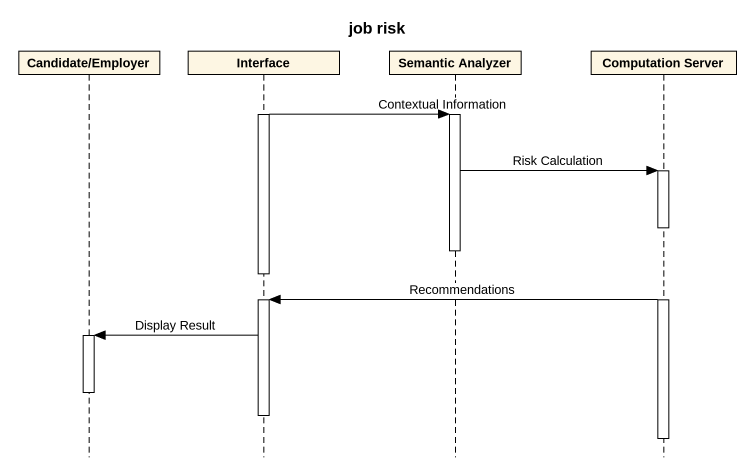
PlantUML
@startuml
title job risk
hide footbox
participant "Candidate/Employer" as Candidate_Employer
participant "Interface" as Interface_
participant "Semantic Analyzer" as Semantic_Analyzer
participant "Computation Server" as Computation_Server

activate Interface_
Interface_ -> Semantic_Analyzer : Contextual Information
activate Semantic_Analyzer
Semantic_Analyzer -> Computation_Server : Risk Calculation
activate Computation_Server
deactivate Semantic_Analyzer
deactivate Interface_
Computation_Server -> Interface_ : Recommendations
activate Interface_
Interface_ -> Candidate_Employer : Display Result
activate Candidate_Employer
deactivate Candidate_Employer
deactivate Interface_
deactivate Computation_Server
@enduml
